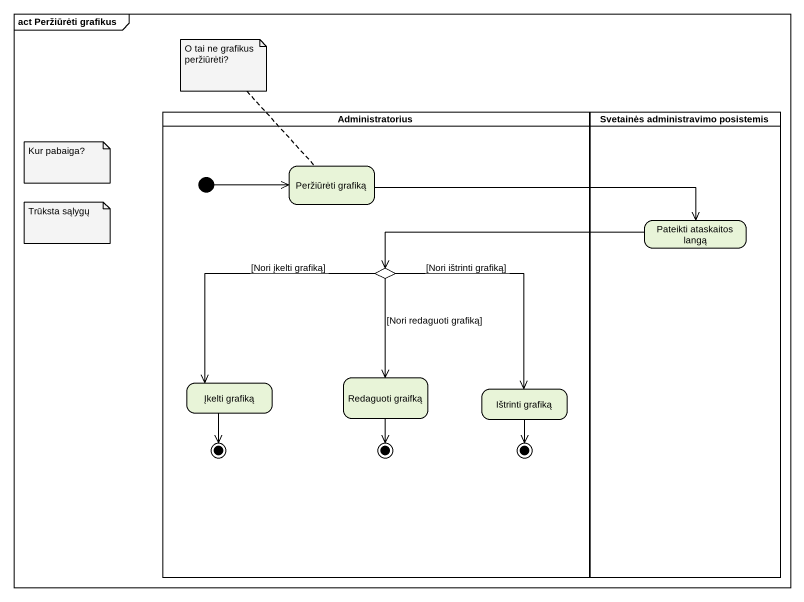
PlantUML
@startuml
mainframe act Peržiūrėti grafikus
hide empty description
state Administratorius <<partition>> {
  state "Peržiūrėti grafiką" as Peržiūrėti_grafiką
  state choice1 <<choice>>
  state "Įkelti grafiką" as Įkelti_grafiką
  state "Redaguoti graifką" as Redaguoti_graifką
  state "Ištrinti grafiką" as Ištrinti_grafiką
  state final1 <<end>>
  state final2 <<end>>
  state final3 <<end>>
  [*] -right-> Peržiūrėti_grafiką
}
state "Svetainės administravimo posistemis" as Svetainės_administravimo <<partition>> {
  state "Pateikti ataskaitos langą" as Pateikti_ataskaitos_langą
}
Peržiūrėti_grafiką -right-> Pateikti_ataskaitos_langą
Pateikti_ataskaitos_langą -left-> choice1
choice1 --> Įkelti_grafiką : [Nori įkelti grafiką]
choice1 --> Redaguoti_graifką : [Nori redaguoti grafiką]
choice1 --> Ištrinti_grafiką : [Nori ištrinti grafiką]
Įkelti_grafiką --> final1
Redaguoti_graifką --> final2
Ištrinti_grafiką --> final3
note top of Peržiūrėti_grafiką : O tai ne grafikus peržiūrėti?
note as N2
  Kur pabaiga?
end note
note as N3
  Trūksta sąlygų
end note
@enduml
